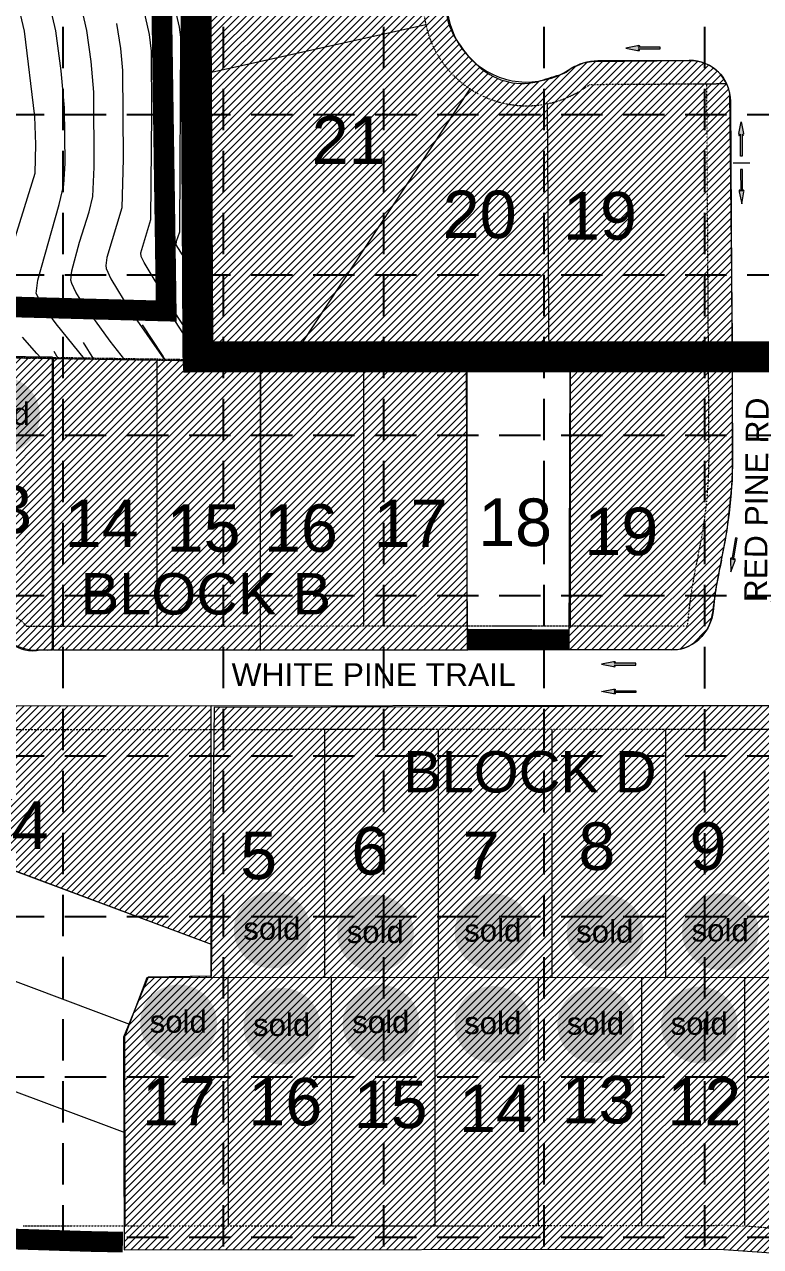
# Model space of a CAD drawing. Extents: x 218174 to 221286, y 216036 to 221010.
# Drawn here: x 219556 to 219912, y 217898 to 218489 of the extents above; entities that cross this region are included whole.
import ezdxf
from ezdxf.enums import TextEntityAlignment as Align

# ---------------------------------------------------------------- set-up
doc = ezdxf.new("R2010")
doc.units = 0
doc.header["$MEASUREMENT"] = 0
doc.linetypes.add('DASHED', pattern=[0.75, 0.5, -0.25])
doc.linetypes.add('DIVIDE', pattern=[1.25, 0.5, -0.25, 0, -0.25, 0, -0.25])
doc.layers.get('0').update_dxf_attribs({"lineweight": 0})
for name, color, linetype, lineweight in [('1 ARROWS', 7, 'Continuous', 0), ('1 BLOCK NUMBERS', 7, 'Continuous', 0), ('1 CURB LINE', 7, 'Continuous', 0), ('1 LOT NUMBERS', 7, 'Continuous', 0), ('1 PHASE LINES', 7, 'Continuous', 0), ('1 STREET NAMES', 7, 'Continuous', 0), ('1 TOPO', 42, 'Continuous', 0), ('25', 7, 'Continuous', 0), ('PH.2-27', 7, 'Continuous', 0), ('PH.2-29', 7, 'Continuous', 0), ('PH.3-29', 7, 'Continuous', 0), ('PH.5-27', 7, 'Continuous', 0), ('PH.5-29', 7, 'Continuous', 0)]:
    doc.layers.add(name, color=color, linetype=linetype, lineweight=lineweight)
for name, color, linetype in [('1 EROSION BLANKETS', 84, 'Continuous'), ('1 LIMITS OF DISTURBANCE', 1, 'DASHED'), ('1 SODDED LOT', 2, 'Continuous'), ('1 SOLD LOT', 7, 'Continuous'), ('BASE', 7, 'Continuous'), ('GRID', 251, 'DASHED')]:
    doc.layers.add(name, color=color, linetype=linetype)
doc.styles.add('ryland', font='ARIAL.TTF', dxfattribs={"height": 25})
doc.styles.get("Standard").update_dxf_attribs({"font": 'ARIAL.TTF'})

# ---------------------------------------------------------------- blocks, each defined once
blk = doc.blocks.new('Sold')
h = blk.add_hatch(color=7)
h.paths.add_polyline_path([(38.78, 18.77, 1), (0.52, 18.77, 1)])
h.paths.add_polyline_path([(2.42, 10.89), (36.59, 10.89), (36.59, 27.86), (2.42, 27.86)], flags=24)
at = {"layer": 'BASE', "color": 7, "style": 'ryland'}
blk.add_text('sold', height=11.127, dxfattribs=at).set_placement((19.5, 13.9), align=Align.CENTER)

msp = doc.modelspace()

# ---------------------------------------------------------------- hatches: boundary and pattern name
at = {"layer": '1 ARROWS', "linetype": 'Continuous', "lineweight": 0}
h = msp.add_hatch(color=256, dxfattribs=at)
edge = h.paths.add_edge_path()
edge.add_line((219853.43, 218476.38), (219852.88, 218476.99))
edge.add_line((219852.88, 218476.99), (219863.46, 218476.99))
edge.add_line((219863.46, 218476.99), (219863.46, 218477.85))
edge.add_line((219863.46, 218477.85), (219852.88, 218477.85))
edge.add_line((219852.88, 218477.85), (219853.41, 218478.35))
edge.add_line((219853.41, 218478.35), (219853.42, 218478.35))
edge.add_ellipse((219852.88, 218478.4), major_axis=(-0.56, 0), ratio=0.285714, start_angle=162.81733, end_angle=304.72693)
edge.add_line((219852.56, 218478.53), (219852.56, 218478.53))
edge.add_line((219852.56, 218478.53), (219846.83, 218477.4))
edge.add_line((219846.83, 218477.4), (219852.56, 218476.22))
edge.add_line((219852.56, 218476.22), (219852.56, 218476.21))
edge.add_ellipse((219852.89, 218476.34), major_axis=(-0.56, 0), ratio=0.285714, start_angle=54.16847, end_angle=194.49672)
edge.add_line((219853.43, 218476.38), (219853.43, 218476.38))
h = msp.add_hatch(color=256, dxfattribs=at)
edge = h.paths.add_edge_path()
edge.add_line((219903.65, 218435.18), (219903.14, 218435.72))
edge.add_line((219903.14, 218435.72), (219903.19, 218425.13))
edge.add_line((219903.19, 218425.13), (219902.33, 218425.13))
edge.add_line((219902.33, 218425.13), (219902.28, 218435.71))
edge.add_line((219902.28, 218435.71), (219901.68, 218435.16))
edge.add_line((219901.68, 218435.16), (219901.68, 218435.16))
edge.add_ellipse((219901.63, 218435.7), major_axis=(-0.003, 0.56), ratio=0.285714, start_angle=54.16847, end_angle=194.49672, ccw=False)
edge.add_line((219901.5, 218436.03), (219901.51, 218436.03))
edge.add_line((219901.51, 218436.03), (219902.66, 218441.76))
edge.add_line((219902.66, 218441.76), (219903.82, 218436.03))
edge.add_ellipse((219903.69, 218435.72), major_axis=(-0.003, 0.56), ratio=0.285714, start_angle=162.81733, end_angle=304.72693, ccw=False)
edge.add_line((219903.65, 218435.18), (219903.65, 218435.18))
edge.add_line((219903.65, 218435.18), (219903.65, 218435.18))
edge.add_line((219903.65, 218435.18), (219903.65, 218435.18))
h = msp.add_hatch(color=256, dxfattribs=at)
edge = h.paths.add_edge_path()
edge.add_line((219903.81, 218408.69), (219903.31, 218408.15))
edge.add_line((219903.31, 218408.15), (219903.23, 218418.73))
edge.add_line((219903.23, 218418.73), (219902.37, 218418.73))
edge.add_line((219902.37, 218418.73), (219902.45, 218408.15))
edge.add_line((219902.45, 218408.15), (219901.84, 218408.69))
edge.add_line((219901.84, 218408.69), (219901.84, 218408.69))
edge.add_ellipse((219901.8, 218408.15), major_axis=(-0.004, 0.56), ratio=0.285714, start_angle=-14.49672, end_angle=125.83153)
edge.add_line((219901.67, 218407.82), (219901.68, 218407.82))
edge.add_line((219901.68, 218407.82), (219902.9, 218402.1))
edge.add_line((219902.9, 218402.1), (219903.99, 218407.84))
edge.add_ellipse((219903.86, 218408.16), major_axis=(-0.004, 0.56), ratio=0.285714, start_angle=235.27307, end_angle=377.18267)
edge.add_line((219903.81, 218408.69), (219903.81, 218408.69))
edge.add_line((219903.81, 218408.69), (219903.81, 218408.69))
edge.add_line((219903.81, 218408.69), (219903.81, 218408.69))
h = msp.add_hatch(color=256, dxfattribs=at)
edge = h.paths.add_edge_path()
edge.add_line((219899.66, 218230.35), (219898.97, 218229.91))
edge.add_line((219898.97, 218229.91), (219900.67, 218240.36))
edge.add_line((219900.67, 218240.36), (219899.82, 218240.49))
edge.add_line((219899.82, 218240.49), (219898.12, 218230.05))
edge.add_line((219898.12, 218230.05), (219897.72, 218230.66))
edge.add_line((219897.72, 218230.66), (219897.71, 218230.66))
edge.add_ellipse((219897.58, 218230.14), major_axis=(0.09, 0.553), ratio=0.285714, start_angle=-17.18267, end_angle=124.72693)
edge.add_line((219897.4, 218229.84), (219897.4, 218229.84))
edge.add_line((219897.4, 218229.84), (219897.6, 218224))
edge.add_line((219897.6, 218224), (219899.69, 218229.47))
edge.add_line((219899.69, 218229.47), (219899.69, 218229.47))
edge.add_ellipse((219899.61, 218229.81), major_axis=(0.09, 0.553), ratio=0.285714, start_angle=234.16847, end_angle=374.49672)
edge.add_line((219899.66, 218230.35), (219899.66, 218230.35))
h = msp.add_hatch(color=256, dxfattribs=at)
edge = h.paths.add_edge_path()
edge.add_line((219841.69, 218178.35), (219841.15, 218178.96))
edge.add_line((219841.15, 218178.96), (219851.73, 218178.96))
edge.add_line((219851.73, 218178.96), (219851.73, 218179.82))
edge.add_line((219851.73, 218179.82), (219841.15, 218179.82))
edge.add_line((219841.15, 218179.82), (219841.68, 218180.32))
edge.add_line((219841.68, 218180.32), (219841.68, 218180.32))
edge.add_ellipse((219841.15, 218180.36), major_axis=(0.56, 0), ratio=0.285714, start_angle=-17.18267, end_angle=124.72693)
edge.add_line((219840.83, 218180.5), (219840.83, 218180.49))
edge.add_line((219840.83, 218180.49), (219835.1, 218179.36))
edge.add_line((219835.1, 218179.36), (219840.83, 218178.18))
edge.add_line((219840.83, 218178.18), (219840.83, 218178.18))
edge.add_ellipse((219841.15, 218178.31), major_axis=(0.56, 0), ratio=0.285714, start_angle=234.16847, end_angle=374.49672)
edge.add_line((219841.69, 218178.35), (219841.69, 218178.35))
h = msp.add_hatch(color=256, dxfattribs=at)
edge = h.paths.add_edge_path()
edge.add_line((219841.69, 218167.15), (219841.15, 218166.54))
edge.add_line((219841.15, 218166.54), (219851.73, 218166.53))
edge.add_line((219851.73, 218166.53), (219851.73, 218165.67))
edge.add_line((219851.73, 218165.67), (219841.15, 218165.68))
edge.add_line((219841.15, 218165.68), (219841.68, 218165.18))
edge.add_line((219841.68, 218165.18), (219841.68, 218165.18))
edge.add_ellipse((219841.15, 218165.13), major_axis=(-0.56, 0), ratio=0.285714, start_angle=55.27307, end_angle=197.18267, ccw=False)
edge.add_line((219840.83, 218165), (219840.83, 218165))
edge.add_line((219840.83, 218165), (219835.1, 218166.14))
edge.add_line((219835.1, 218166.14), (219840.83, 218167.31))
edge.add_line((219840.83, 218167.31), (219840.83, 218167.32))
edge.add_ellipse((219841.15, 218167.19), major_axis=(-0.56, 0), ratio=0.285714, start_angle=165.50328, end_angle=305.83153, ccw=False)
edge.add_line((219841.69, 218167.15), (219841.69, 218167.15))
at = {"layer": '1 SODDED LOT', "linetype": 'Continuous', "lineweight": 0}
h = msp.add_hatch(dxfattribs=at)
h.set_pattern_fill('ANSI31', color=256, scale=20, style=0)
edge = h.paths.add_edge_path()
edge.add_line((219898.36, 218322.25), (219639.95, 218326.12))
edge.add_line((219639.95, 218326.12), (219639.95, 218655.64))
edge.add_line((219639.95, 218655.64), (219637.47, 218861.45))
edge.add_line((219637.47, 218861.45), (219636.27, 218991.11))
edge.add_line((219636.27, 218991.11), (219635.71, 219057.01))
edge.add_line((219635.71, 219057.01), (219744.33, 219057.51))
edge.add_arc((219744.45, 219031.69), 25.82, 42.96353, 90.26736, ccw=False)
edge.add_arc((219752.22, 219038.93), 15.2, -11.30215, 42.96353, ccw=False)
edge.add_line((219767.13, 219035.95), (219770.08, 218532.4))
edge.add_arc((219748.71, 218532.27), 21.37, -29.73673, 0.33571, ccw=False)
edge.add_arc((219823.43, 218489.59), 64.69, 150.26327, 165.63546)
edge.add_arc((219790.14, 218498.11), 30.32, 165.63546, 211.99134)
edge.add_arc((219818.75, 218515.98), 64.05, 211.99134, 228.42925)
edge.add_arc((219796.7, 218491.12), 30.82, 228.42925, 286.98259)
edge.add_arc((219636.2, 219016.67), 580.33, 286.98259, 288.06319)
edge.add_arc((219813.42, 218473.28), 8.77, 288.06319, 314.39184)
edge.add_arc((219824.18, 218462.29), 6.61, 99.19526, 134.39184, ccw=False)
edge.add_line((219823.13, 218468.81), (219826.29, 218470.19))
edge.add_line((219826.29, 218470.19), (219830.16, 218470.92))
edge.add_line((219830.16, 218470.92), (219877.98, 218471.39))
edge.add_arc((219878.17, 218452.31), 19.08, 10.28497, 90.56629, ccw=False)
edge.add_line((219896.95, 218455.72), (219898.36, 218322.25))
at = {"layer": '1 SODDED LOT', "lineweight": 0}
h = msp.add_hatch(dxfattribs=at)
h.set_pattern_fill('ANSI31', color=256, scale=20, style=0)
edge = h.paths.add_edge_path()
edge.add_line((219569.52, 218186.26), (219569.48, 218327.82))
edge.add_line((219569.48, 218327.82), (219413.57, 218329.77))
edge.add_line((219413.57, 218329.77), (219315.68, 218055.64))
edge.add_line((219315.68, 218055.64), (219438.91, 218009.74))
edge.add_line((219438.91, 218009.74), (219484.79, 218132.12))
edge.add_line((219484.79, 218132.12), (219486.46, 218138.36))
edge.add_line((219486.46, 218138.36), (219486.18, 218144.32))
edge.add_line((219486.18, 218144.32), (219484.79, 218151.11))
edge.add_arc((219521.78, 218162.54), 38.71, 44.36343, 197.1674, ccw=False)
edge.add_arc((219559.82, 218201.95), 16.13, 229.98913, 283.54598)
edge.add_line((219563.6, 218186.27), (219566.92, 218186.13))
edge.add_line((219566.92, 218186.13), (219569.52, 218186.26))
at = {"layer": '1 SODDED LOT', "linetype": 'Continuous', "lineweight": 0}
h = msp.add_hatch(dxfattribs=at)
h.set_pattern_fill('ANSI31', color=256, scale=20, style=0)
h.paths.add_polyline_path([(219569.89, 218327.23), (219669.9, 218325.73), (219669.95, 218186.06), (219592.31, 218186.11), (219569.95, 218186.1)])
at = {"layer": '1 SODDED LOT', "lineweight": 0}
h = msp.add_hatch(dxfattribs=at)
h.set_pattern_fill('ANSI31', color=256, scale=20, style=0)
h.paths.add_polyline_path([(219770.23, 218186.18), (219769.82, 218327.71), (219670.13, 218327.9), (219670.01, 218186.35)])
at = {"layer": '1 SODDED LOT', "linetype": 'Continuous', "lineweight": 0}
h = msp.add_hatch(dxfattribs=at)
h.set_pattern_fill('ANSI31', color=256, scale=20, style=0)
h.paths.add_polyline_path([(219765.11, 217737.71), (219820.46, 217737.88), (219820.37, 217869.24), (219764.73, 217869.24)])
edge = h.paths.add_edge_path()
edge.add_line((219392.92, 217776.93), (219503.19, 217735.63))
edge.add_line((219503.19, 217735.63), (219545.27, 217737.71))
edge.add_line((219545.27, 217737.71), (219544.96, 217869.2))
edge.add_line((219544.96, 217869.2), (219527.95, 217870.49))
edge.add_arc((219540.11, 218030.34), 160.31, 256.09399, 265.64935, ccw=False)
edge.add_arc((219648.69, 218468.89), 612.1, 252.67483, 256.09399, ccw=False)
edge.add_arc((219542.39, 218128.14), 255.15, 247.26312, 252.67483, ccw=False)
edge.add_arc((219437.06, 217876.79), 17.38, 67.26312, 149.28154)
edge.add_arc((219504.73, 217836.58), 96.1, 149.28154, 167.47384)
edge.add_line((219410.92, 217857.42), (219382.56, 217781.49))
edge.add_line((219382.56, 217781.49), (219392.92, 217776.93))
edge = h.paths.add_edge_path()
edge.add_line((219503.49, 217676.92), (219363, 217729.55))
edge.add_line((219363, 217729.55), (219339.35, 217666.49))
edge.add_line((219339.35, 217666.49), (219338.13, 217662.09))
edge.add_arc((219354.35, 217657.62), 16.83, 164.58606, 238.3547)
edge.add_arc((219394.99, 217723.55), 94.28, 238.3547, 259.09987)
edge.add_line((219377.16, 217630.97), (219420.13, 217614.7))
edge.add_line((219420.13, 217614.7), (219456.31, 217607.72))
edge.add_line((219456.31, 217607.72), (219486.94, 217605.85))
edge.add_line((219486.94, 217605.85), (219503.37, 217606.04))
edge.add_line((219503.37, 217606.04), (219503.49, 217676.92))
h.paths.add_polyline_path([(219603.44, 217617.61), (219603.39, 217737.55), (219653.3, 217737.67), (219653.59, 217606.34), (219603.62, 217606.22)])
edge = h.paths.add_edge_path()
edge.add_line((219852.91, 217617.61), (219855.3, 217737.66))
edge.add_line((219855.3, 217737.66), (219875.21, 217737.83))
edge.add_line((219875.21, 217737.83), (219897.6, 217737.8))
edge.add_line((219897.6, 217737.8), (219935.79, 217732.25))
edge.add_line((219935.79, 217732.25), (219947.04, 217729.87))
edge.add_line((219947.04, 217729.87), (219930.2, 217615.47))
edge.add_arc((219912.3, 217618.1), 18.09, 260.36506, 351.6306, ccw=False)
edge.add_arc((219833.22, 217152.27), 454.41, 80.36506, 85.7845)
edge.add_arc((219831.69, 217131.48), 475.26, 85.7845, 87.49857)
edge.add_line((219852.43, 217606.28), (219852.91, 217617.61))
edge = h.paths.add_edge_path()
edge.add_line((220000.05, 218320.76), (219925.43, 218320.76))
edge.add_line((219925.43, 218320.76), (219925.43, 218269.99))
edge.add_line((219925.43, 218269.99), (219923.45, 218248.1))
edge.add_line((219923.45, 218248.1), (219920.53, 218229.56))
edge.add_line((219920.53, 218229.56), (219917.73, 218215.01))
edge.add_line((219917.73, 218215.01), (219916.65, 218207.99))
edge.add_line((219916.65, 218207.99), (219916.5, 218205.03))
edge.add_line((219916.5, 218205.03), (219917.35, 218200.28))
edge.add_arc((219934.2, 218203.32), 17.12, 190.2297, 277.50726)
edge.add_line((219936.44, 218186.35), (219975.9, 218186.62))
edge.add_arc((219975.78, 218204.53), 17.91, 270.39236, 313.40713)
edge.add_arc((220009.53, 218168.85), 31.21, 105.38671, 133.40713, ccw=False)
edge.add_line((220001.25, 218198.94), (220000.05, 218320.76))
edge = h.paths.add_edge_path()
edge.add_line((220103.91, 218319.29), (220193.12, 218318.02))
edge.add_line((220193.12, 218318.02), (220163.87, 218119.36))
edge.add_line((220163.87, 218119.36), (220042.18, 218137.39))
edge.add_line((220042.18, 218137.39), (220044.59, 218140.08))
edge.add_arc((220017.81, 218163.97), 35.88, 318.26662, 424.37278)
edge.add_line((220033.33, 218196.32), (220103.91, 218319.29))
h.paths.add_polyline_path([(220038.08, 218086.6), (220156.76, 218069.34), (220149.39, 218020.03), (220019.24, 218038.76), (220026.73, 218088.84)])
h.paths.add_polyline_path([(220135.16, 217920.92), (220004.83, 217939.7), (220019.41, 218038.78), (220149.59, 218019.96)])
h.paths.add_polyline_path([(220113.48, 217772.46), (219983.32, 217791.36), (219990.77, 217841.39), (220120.66, 217821.91)])
h = msp.add_hatch(dxfattribs=at)
h.set_pattern_fill('ANSI31', color=256, scale=20, style=0)
edge = h.paths.add_edge_path()
edge.add_line((219819.88, 218323.45), (219898.25, 218322.23))
edge.add_line((219898.25, 218322.23), (219898.26, 218279.08))
edge.add_line((219898.26, 218279.08), (219898.26, 218268.2))
edge.add_line((219898.26, 218268.2), (219895.76, 218244.08))
edge.add_line((219895.76, 218244.08), (219891.53, 218222.21))
edge.add_line((219891.53, 218222.21), (219890.02, 218214.41))
edge.add_line((219890.02, 218214.41), (219889.01, 218204.84))
edge.add_arc((219867.92, 218207.07), 21.21, 280.83509, 353.98651, ccw=False)
edge.add_line((219871.91, 218186.23), (219819.41, 218186.25))
edge.add_line((219819.41, 218186.25), (219819.88, 218323.45))
at = {"layer": '1 SODDED LOT', "lineweight": 0}
h = msp.add_hatch(dxfattribs=at)
h.set_pattern_fill('ANSI31', color=256, scale=20, style=0)
h.paths.add_polyline_path([(219646.24, 218043.97), (219646.26, 218159.19), (219537.75, 218159.09), (219526.31, 218155.53), (219519, 218146.28), (219500.99, 218098.07)])
h = msp.add_hatch(dxfattribs=at)
h.set_pattern_fill('ANSI31', color=256, scale=20, style=0)
edge = h.paths.add_edge_path()
edge.add_line((219986.11, 218159.33), (219647.71, 218158.49))
edge.add_line((219647.71, 218158.49), (219646.28, 218028.43))
edge.add_line((219646.28, 218028.43), (219615.77, 218027.95))
edge.add_line((219615.77, 218027.95), (219603.86, 217998.89))
edge.add_line((219603.86, 217998.89), (219604.16, 217896.12))
edge.add_line((219604.16, 217896.12), (219891.98, 217896.42))
edge.add_line((219891.98, 217896.42), (219926.4, 217893.96))
edge.add_line((219926.4, 217893.96), (219950.16, 217890.48))
edge.add_arc((219953.07, 217910.39), 20.12, 261.66773, 342.69122)
edge.add_line((219972.28, 217904.4), (220006.4, 218137.19))
edge.add_arc((219987.4, 218139.98), 19.2, 351.6611, 435.39415)
edge.add_line((219992.24, 218158.56), (219990.51, 218158.85))
edge.add_line((219990.51, 218158.85), (219986.11, 218159.33))

# ---------------------------------------------------------------- linework, layer by layer
at = {"layer": '1 ARROWS', "linetype": 'Continuous', "lineweight": 0}
for p, q in [((219852.56, 218478.53), (219846.83, 218477.4)), ((219846.83, 218477.4), (219852.56, 218476.22)), ((219852.56, 218478.53), (219852.56, 218478.53)), ((219852.56, 218476.22), (219852.56, 218476.21)), ((219852.88, 218477.85), (219853.41, 218478.35)), ((219863.46, 218477.85), (219852.88, 218477.85)), ((219853.43, 218476.38), (219852.88, 218476.99)), ((219852.88, 218476.99), (219863.46, 218476.99)), ((219853.41, 218478.35), (219853.42, 218478.35)), ((219853.43, 218476.38), (219853.43, 218476.38)), ((219863.46, 218476.99), (219863.46, 218477.85)), ((219901.51, 218436.03), (219902.66, 218441.76)), ((219902.66, 218441.76), (219903.82, 218436.03)), ((219901.5, 218436.03), (219901.51, 218436.03)), ((219902.28, 218435.71), (219901.68, 218435.16)), ((219901.68, 218435.16), (219901.68, 218435.16)), ((219902.33, 218425.13), (219902.28, 218435.71)), ((219903.65, 218435.18), (219903.14, 218435.72)), ((219903.14, 218435.72), (219903.19, 218425.13)), ((219903.65, 218435.18), (219903.65, 218435.18)), ((219903.65, 218435.18), (219903.65, 218435.18)), ((219903.65, 218435.18), (219903.65, 218435.18)), ((219898.78, 218421.93), (219906.78, 218421.94)), ((219903.19, 218425.13), (219902.33, 218425.13)), ((219903.23, 218418.73), (219902.37, 218418.73)), ((219902.37, 218418.73), (219902.45, 218408.15)), ((219903.31, 218408.15), (219903.23, 218418.73)), ((219901.67, 218407.82), (219901.68, 218407.82)), ((219901.68, 218407.82), (219902.9, 218402.1)), ((219902.45, 218408.15), (219901.84, 218408.69)), ((219901.84, 218408.69), (219901.84, 218408.69)), ((219902.9, 218402.1), (219903.99, 218407.84)), ((219903.81, 218408.69), (219903.31, 218408.15)), ((219903.81, 218408.69), (219903.81, 218408.69)), ((219903.81, 218408.69), (219903.81, 218408.69)), ((219903.81, 218408.69), (219903.81, 218408.69)), ((219899.82, 218240.49), (219898.12, 218230.05)), ((219898.97, 218229.91), (219900.67, 218240.36)), ((219900.67, 218240.36), (219899.82, 218240.49)), ((219897.72, 218230.66), (219897.71, 218230.66)), ((219898.12, 218230.05), (219897.72, 218230.66)), ((219897.4, 218229.84), (219897.4, 218229.84)), ((219897.4, 218229.84), (219897.6, 218224)), ((219897.6, 218224), (219899.69, 218229.47)), ((219899.66, 218230.35), (219898.97, 218229.91)), ((219899.66, 218230.35), (219899.66, 218230.35)), ((219899.69, 218229.47), (219899.69, 218229.47)), ((219840.83, 218180.49), (219835.1, 218179.36)), ((219835.1, 218179.36), (219840.83, 218178.18)), ((219840.83, 218180.5), (219840.83, 218180.49)), ((219840.83, 218178.18), (219840.83, 218178.18)), ((219841.15, 218179.82), (219841.68, 218180.32)), ((219851.73, 218179.82), (219841.15, 218179.82)), ((219841.69, 218178.35), (219841.15, 218178.96)), ((219841.15, 218178.96), (219851.73, 218178.96)), ((219841.68, 218180.32), (219841.68, 218180.32)), ((219841.69, 218178.35), (219841.69, 218178.35)), ((219851.73, 218178.96), (219851.73, 218179.82)), ((219835.1, 218166.14), (219840.83, 218167.31)), ((219840.83, 218165), (219835.1, 218166.14)), ((219840.83, 218167.31), (219840.83, 218167.32)), ((219841.69, 218167.15), (219841.15, 218166.54)), ((219841.15, 218166.54), (219851.73, 218166.53)), ((219851.73, 218165.67), (219841.15, 218165.68)), ((219841.15, 218165.68), (219841.68, 218165.18)), ((219841.69, 218167.15), (219841.69, 218167.15)), ((219851.73, 218166.53), (219851.73, 218165.67)), ((219840.83, 218165), (219840.83, 218165)), ((219841.68, 218165.18), (219841.68, 218165.18))]:
    msp.add_line(p, q, dxfattribs=at)
for centre, major_axis, start_param, end_param in [((219852.88, 218478.4), (-0.56, 0), 2.841698, 5.318488), ((219852.89, 218476.34), (-0.56, 0), 0.945418, 3.394608), ((219901.63, 218435.7), (-0.003, 0.56), 0.945418, 3.394608), ((219903.69, 218435.72), (-0.003, 0.56), 2.841698, 5.318488), ((219901.8, 218408.15), (-0.004, 0.56), -0.253015, 2.196174), ((219903.86, 218408.16), (-0.004, 0.56), 4.10629, 6.58308), ((219897.58, 218230.14), (0.09, 0.553), -0.299894, 2.176896), ((219899.61, 218229.81), (0.09, 0.553), 4.087011, 6.536201), ((219841.15, 218180.36), (0.56, 0), -0.299894, 2.176896), ((219841.15, 218178.31), (0.56, 0), 4.087011, 6.536201)]:
    msp.add_ellipse(centre, major_axis=major_axis, ratio=0.285714, start_param=start_param, end_param=end_param, dxfattribs=at)
at = {"layer": '1 ARROWS', "linetype": 'Continuous', "lineweight": 0, "extrusion": (0, 0, -1)}
for centre, start_param, end_param in [((219841.15, 218167.19), 0.945418, 3.394608), ((219841.15, 218165.13), 2.841698, 5.318488)]:
    msp.add_ellipse(centre, major_axis=(-0.56, 0), ratio=0.285714, start_param=start_param, end_param=end_param, dxfattribs=at)
at = {"layer": '1 ARROWS', "linetype": 'Continuous', "lineweight": 0}
for p in [(219853.41, 218478.35), (219897.72, 218230.66), (219841.68, 218180.32), (219841.68, 218165.18)]:
    msp.add_point(p, dxfattribs=at)
at = {"layer": '1 CURB LINE', "color": 7, "linetype": 'Continuous', "lineweight": 0}
for p, q in [((219877.45, 218471.43), (219833.27, 218471.16)), ((219898.6, 218281.94), (219897.57, 218451.55)), ((219868.89, 218186.31), (219562.44, 218186.11)), ((219986.65, 218159.39), (219537.75, 218159.09))]:
    msp.add_line(p, q, dxfattribs=at)
for centre, radius, start, end in [((219798.89, 218499.46), 38.5, 147.75496, 302.94048), ((219833.42, 218446.16), 25, 90.34779, 122.94048), ((219877.57, 218451.43), 20, 0.34779, 90.34777), ((219662.1, 218280.51), 236.5, 347.58314, 0.34779), ((220150.41, 218173), 263.5, 167.58314, 173.2514), ((219868.87, 218206.31), 20, 270.03766, 353.2514), ((219562.42, 218211.11), 25, 229.83618, 270.03766)]:
    msp.add_arc(centre, radius, start, end, dxfattribs=at)
at = {"layer": '1 EROSION BLANKETS', "linetype": 'Continuous', "lineweight": 0, "const_width": 10, "flags": 128}
msp.add_lwpolyline([(219770.1, 218191.47), (219819.42, 218191.21)], dxfattribs=at)
at = {"layer": '1 EROSION BLANKETS', "lineweight": 0, "const_width": 10, "flags": 128}
msp.add_lwpolyline([(219603.56, 217899.8), (219587.31, 217900.13), (219550.94, 217901.3), (219525.54, 217902.94), (219501.28, 217906.87), (219469.17, 217917.12), (219454.26, 217922.94), (219449.37, 217927.36), (219447.51, 217931.32), (219446.81, 217935.74), (219447.96, 217942.81), (219495.95, 218070.66), (219505.63, 218096.31)], dxfattribs=at)
at = {"layer": '1 LIMITS OF DISTURBANCE', "lineweight": 0, "ltscale": 50, "const_width": 10, "flags": 128}
msp.add_lwpolyline([(218444.48, 220364.21), (219055.86, 220366.68), (219055.86, 220772.77), (219285.09, 220772.77), (219285.09, 220791.73), (219318.86, 220791.73), (219318.86, 220759.52), (219391.6, 220758.44), (220987.67, 220731.11), (220986.72, 220286.81), (221023.27, 220286.81), (221023.27, 220226.92), (220988.46, 220226.92), (220988.46, 219086.78), (220977.79, 219041.68, 0.030001), (220966.36, 218975.98, 0.037041), (220958.74, 218777.01, -0.010186), (220966.04, 218302.62), (220199.58, 218302.62), (219982.39, 216800.02), (219977.59, 216762.84), (218877.47, 216761.93), (218945.29, 216986.66), (218954.77, 217018.06), (218971.37, 217065.45), (218954.8, 217122.23), (218977.98, 217150.64), (218953.28, 217263.47), (219000.17, 217274.27), (219042.08, 217384.33), (219013.34, 217433.37), (219061.23, 217463.28), (219069.38, 217505.31), (219032.49, 217553.62), (219010.69, 217581.68), (219077.04, 217902.02), (219154.34, 217909.69), (219184.19, 217879.87), (219210.36, 217907.07), (219196.66, 217984.86), (219196.27, 218037.76), (219218.31, 218088.12), (219287.6, 218144.45), (219303.46, 218163.23), (219276.22, 218217), (219308.55, 218249.65), (219362.55, 218227.74), (219407.83, 218356.01), (219624.54, 218350.18), (219618.32, 218768.33), (219580.03, 218772.49), (219581.69, 218810.76), (219618.32, 218809.92), (219616.56, 219036.75), (219553.42, 219045.16), (219530.27, 218997.84), (219491.33, 219015.72), (219509.22, 219059.88), (219452.39, 219092.48), (219322.88, 218925.19), (219168.58, 218724.48), (219101.4, 218550.2), (219137.97, 218518.16), (219105.87, 218463.43), (219082.64, 218238.56), (218854.72, 217964.36), (218635.51, 218283.53), (218444.62, 218285.59), (218423.58, 220363.65)], format="xyb", dxfattribs=at)
at = {"layer": '1 PHASE LINES', "color": 0, "linetype": 'Continuous', "lineweight": 0, "const_width": 15, "flags": 128}
msp.add_lwpolyline([(219640.27, 218320.71), (219639.85, 218328.49), (219635.95, 219056.74), (219647.99, 219163.5), (219681.17, 219248.65), (219712.04, 219299.33), (219762.79, 219356.64), (219808.6, 219392.94), (219905, 219444.99), (219946.9, 219514.43), (219940.66, 220515.36), (219838.47, 220514.44), (219838.47, 220505.19), (219787.6, 220505.19), (219787.6, 220514.44), (219764.48, 220514.44), (219764.51, 220564.53), (219774.82, 220564.64), (219774.82, 220735.55)], dxfattribs=at)
at = {"layer": '1 PHASE LINES', "linetype": 'Continuous', "lineweight": 0, "const_width": 15, "flags": 128}
msp.add_lwpolyline([(219636.23, 218328), (220953.83, 218328)], dxfattribs=at)
at = {"layer": '1 SODDED LOT', "linetype": 'Continuous', "lineweight": 0, "flags": 128}
for points in [[(219898.36, 218322.25), (219639.95, 218326.12), (219639.95, 218655.64), (219637.47, 218861.45), (219636.27, 218991.11), (219635.71, 219057.01), (219744.33, 219057.51, -0.209384), (219763.34, 219049.29, -0.241305), (219767.13, 219035.95), (219770.08, 218532.4, -0.131974), (219767.26, 218521.67, 0.067175), (219760.77, 218505.64, 0.20507), (219764.42, 218482.05, 0.071847), (219776.25, 218468.06, 0.261195), (219805.7, 218461.64, 0.004715), (219816.14, 218464.94, 0.115388), (219819.56, 218467.01, -0.154793), (219823.13, 218468.81), (219826.29, 218470.19), (219830.16, 218470.92), (219877.98, 218471.39, -0.365361), (219896.95, 218455.72)], [(219819.88, 218323.45), (219898.25, 218322.23), (219898.26, 218279.08), (219898.26, 218268.2), (219895.76, 218244.08), (219891.53, 218222.21), (219890.02, 218214.41), (219889.01, 218204.84, -0.330483), (219871.91, 218186.23), (219819.41, 218186.25)]]:
    msp.add_lwpolyline(points, format="xyb", close=True, dxfattribs=at)
at = {"layer": '1 SODDED LOT', "lineweight": 0, "flags": 128}
for points in [[(219569.52, 218186.26), (219569.48, 218327.82), (219413.57, 218329.77), (219315.68, 218055.64), (219438.91, 218009.74), (219484.79, 218132.12), (219486.46, 218138.36), (219486.18, 218144.32), (219484.79, 218151.11, -0.78695), (219549.45, 218189.6, 0.238035), (219563.6, 218186.27), (219566.92, 218186.13)], [(219986.11, 218159.33), (219647.71, 218158.49), (219646.28, 218028.43), (219615.77, 218027.95), (219603.86, 217998.89), (219604.16, 217896.12), (219891.98, 217896.42), (219926.4, 217893.96), (219950.16, 217890.48, 0.369036), (219972.28, 217904.4), (220006.4, 218137.19, 0.382528), (219992.24, 218158.56), (219990.51, 218158.85)]]:
    msp.add_lwpolyline(points, format="xyb", close=True, dxfattribs=at)
at = {"layer": '1 SODDED LOT', "linetype": 'Continuous', "lineweight": 0, "flags": 128}
msp.add_lwpolyline([(219569.89, 218327.23), (219669.9, 218325.73), (219669.95, 218186.06), (219592.31, 218186.11), (219569.95, 218186.1)], close=True, dxfattribs=at)
at = {"layer": '1 SODDED LOT', "lineweight": 0, "flags": 128}
for points in [[(219770.23, 218186.18), (219769.82, 218327.71), (219670.13, 218327.9), (219670.01, 218186.35)], [(219646.24, 218043.97), (219646.26, 218159.19), (219537.75, 218159.09), (219526.31, 218155.53), (219519, 218146.28), (219500.99, 218098.07)]]:
    msp.add_lwpolyline(points, close=True, dxfattribs=at)
at = {"layer": '1 TOPO', "color": 5, "linetype": 'Continuous', "lineweight": 0}
for points in [[(219639.7, 218365.88), (219629.35, 218382.21), (219629.49, 218383.92), (219631.05, 218388.53), (219631.6, 218482.73), (219630.87, 218487.54), (219628.34, 218498.66), (219627.23, 218591.45), (219626.59, 218616.58), (219625.51, 218636.16), (219624.77, 218642.87), (219623.45, 218645.28), (219620.5, 218648.21), (219605.24, 218659.63), (219603.72, 218661.33), (219603.31, 218662.5), (219603.96, 218664.4), (219612.68, 218731.63), (219621.65, 218861.3), (219627.58, 218930.45), (219629.66, 218948.25), (219631.75, 218951.29), (219635.44, 218955.25), (219636.11, 218956.18)], [(219604.45, 218326.66), (219597.34, 218335.57), (219584.02, 218354.14), (219580.83, 218359.35), (219578.82, 218363.58), (219578.42, 218365.15), (219578.78, 218369.6), (219582.52, 218383.45), (219587.2, 218398.17), (219589.07, 218405.63), (219589.65, 218419.7), (219589.43, 218455.99), (219588.16, 218470.86), (219586.09, 218485.82), (219563.53, 218584.92), (219563.38, 218588.21), (219553.01, 218607.53)], [(219584.98, 218327), (219571.3, 218344.04), (219564.12, 218353.7), (219561.54, 218358.64), (219562.39, 218365.17), (219572.73, 218401.71), (219575.06, 218411.22), (219575.61, 218421.64), (219575.35, 218448.55), (219573.66, 218466.38), (219571.06, 218485.69), (219556.93, 218546.96), (219556.24, 218553.59), (219556.97, 218577.05), (219556.53, 218581.42), (219556.08, 218582.86), (219553.68, 218586.22)], [(219639.9, 218332.62), (219639.07, 218333.82), (219624.79, 218355.4), (219613.77, 218373.63), (219612.37, 218376.52), (219612.26, 218378.42), (219617.09, 218394.44), (219617.63, 218445.98), (219617.45, 218475.89), (219616.49, 218483.98), (219607.01, 218525.33)], [(219548.58, 218376.34), (219561.05, 218416.81), (219561.52, 218430.76), (219561.01, 218444.33), (219556.03, 218485.57), (219550.8, 218507.59)], [(219600.41, 218489.23), (219602.38, 218477.2), (219603.43, 218466.55), (219603.67, 218423.79), (219603.08, 218400.04), (219595.83, 218376.15), (219595.25, 218372.2), (219595.4, 218370.83), (219597.65, 218365.72), (219606.99, 218350.58), (219623.37, 218327.1), (219624, 218326.32)], [(219624.22, 218326.32), (219622.69, 218328.78), (219613.03, 218343.57)], [(219639.92, 218328.24), (219627.29, 218347.88)], [(219563.98, 218327.37), (219561.89, 218329.58), (219554.92, 218337.59)], [(219589.51, 218326.92), (219584.5, 218334.94)], [(219572.27, 218327.22), (219570.24, 218330.63)]]:
    msp.add_lwpolyline(points, dxfattribs=at)
at = {"layer": '25', "color": 7, "linetype": 'DASHED', "lineweight": 0}
msp.add_line((219337.42, 218331.43), (219898.36, 218322.64), dxfattribs=at)
msp.add_lwpolyline([(219639.94, 218326.2), (219635.57, 219045.57), (219635.57, 219046)], dxfattribs=at)
at = {"layer": 'GRID', "color": 253, "linetype": 'DASHED', "ltscale": 40}
for p, q in [((219574.62, 216427.73), (219574.62, 220928.3)), ((219652.21, 216427.72), (219652.21, 220928.3)), ((219729.8, 216427.71), (219729.8, 220928.3)), ((219807.4, 216427.7), (219807.4, 220928.3)), ((219884.99, 216427.68), (219884.99, 220928.3)), ((218255.54, 218445.33), (221204.07, 218445.33)), ((218255.54, 218367.74), (221204.07, 218367.74)), ((218255.54, 218290.14), (221204.07, 218290.14)), ((218255.54, 218212.55), (221204.07, 218212.55)), ((218255.54, 218134.96), (221204.07, 218134.96)), ((218255.54, 218057.36), (221204.07, 218057.36)), ((218255.54, 217979.77), (221204.07, 217979.77)), ((218255.54, 217902.18), (221204.07, 217902.18))]:
    msp.add_line(p, q, dxfattribs=at)
at = {"layer": 'PH.2-27', "color": 7, "linetype": 'DIVIDE', "lineweight": 0}
msp.add_line((219895.62, 218460.04), (219829.13, 218459.64), dxfattribs=at)
msp.add_arc((219798.89, 218499.46), 50, 143.47789, 307.21769, dxfattribs=at)
at = {"layer": 'PH.2-29', "color": 7, "linetype": 'Continuous', "lineweight": 0}
for p, q in [((219639.94, 218326.2), (219635.57, 219045.57)), ((219750.08, 218488.62), (219639.1, 218463.98)), ((219771.34, 218457.73), (219684.05, 218325.52)), ((219809.78, 218323.61), (219809.01, 218450.49)), ((219898.35, 218322.26), (219639.94, 218326.2))]:
    msp.add_line(p, q, dxfattribs=at)
at = {"layer": 'PH.3-29', "color": 7, "linetype": 'Continuous', "lineweight": 0}
msp.add_line((219639.94, 218326.2), (219635.57, 219045.57), dxfattribs=at)
at = {"layer": 'PH.5-27', "color": 7, "linetype": 'DIVIDE', "lineweight": 0}
for p, q in [((219887.1, 218281.87), (219886.02, 218459.98)), ((219876.53, 218197.82), (219557.15, 218197.61)), ((219996.49, 218147.9), (219531.87, 218147.59)), ((219555.37, 217907.61), (219889.82, 217907.83))]:
    msp.add_line(p, q, dxfattribs=at)
for points in [[(219211.06, 217864.22), (219233.15, 217909.6), (219218.52, 217938.45), (219212.74, 217975.36), (219213.87, 218024.99), (219222.41, 218056.99), (219250.39, 218099.66), (219313.06, 218140.5), (219326.96, 218166.07), (219320.91, 218181.39), (219308.61, 218191.24), (219308.25, 218204.61), (219323.84, 218222.32), (219346.88, 218283.52), (219349.45, 218304.37), (219337.42, 218331.43), (219532.29, 218327.83), (219898.34, 218322.26)], [(219898.35, 218322.26), (219898.44, 218322.26)]]:
    msp.add_lwpolyline(points, dxfattribs=at)
for centre, radius, start, end in [((219662.1, 218280.51), 225, 347.58314, 0.34779), ((220150.41, 218173), 275, 167.58314, 174.82175), ((219521.47, 218162.58), 50, 44.46465, 205.03662), ((219890, 217632.83), 275, 81.69516, 90.03766)]:
    msp.add_arc(centre, radius, start, end, dxfattribs=at)
at = {"layer": 'PH.5-29', "color": 7, "linetype": 'Continuous', "lineweight": 0}
for p, q in [((219532.29, 218327.83), (219718.49, 218325)), ((219569.89, 218327.26), (219569.98, 218197.62)), ((219619.9, 218326.5), (219619.98, 218197.65)), ((219669.89, 218325.74), (219669.98, 218197.68)), ((219718.49, 218325), (219886.85, 218322.44)), ((219719.89, 218324.98), (219719.98, 218197.71)), ((219769.89, 218324.22), (219769.98, 218197.75)), ((219819.89, 218323.46), (219819.98, 218197.78)), ((219701.26, 218027.7), (219701.18, 218147.7)), ((219756.26, 218027.74), (219756.18, 218147.74)), ((219811.26, 218027.77), (219811.18, 218147.77)), ((219866.26, 218027.81), (219866.18, 218147.81)), ((219646.26, 218027.67), (219646.18, 218147.67)), ((219511.88, 218094.23), (219646.25, 218043.9)), ((219494.34, 218047.41), (219606.72, 218005.31)), ((219615.08, 218027.64), (219604.39, 217999.11)), ((219978.97, 218027.88), (219615.08, 218027.64)), ((219654.37, 218027.67), (219654.45, 217907.67)), ((219704.37, 218027.7), (219704.45, 217907.7)), ((219754.37, 218027.74), (219754.45, 217907.74)), ((219804.37, 218027.77), (219804.45, 217907.77)), ((219854.37, 218027.8), (219854.45, 217907.8)), ((219904.45, 217907.84), (219904.37, 218027.83)), ((219476.8, 218000.59), (219604.42, 217952.78)), ((219604.39, 217999.11), (219604.45, 217907.64))]:
    msp.add_line(p, q, dxfattribs=at)

# ---------------------------------------------------------------- block references
at = {"layer": '1 SOLD LOT', "lineweight": 0, "yscale": 0.969569999986561, "zscale": 0.9695699999999999}
for p, xscale in [((219525.79, 218281.62), 0.9695700000156648), ((219656.72, 218032.59), 0.969569999986561), ((219706.71, 218031.02), 0.969569999986561), ((219763.57, 218031.69), 0.969569999986561), ((219817.74, 218031.2), 0.969569999986561), ((219873.53, 218031.78), 0.969569999986561), ((219611.44, 217987.63), 0.969569999986561), ((219709.38, 217987.42), 0.969569999986561), ((219763.55, 217986.92), 0.969569999986561), ((219661.43, 217986.05), 0.969569999986561), ((219813.2, 217986.72), 0.969569999986561), ((219863.41, 217986.66), 0.969569999986561)]:
    msp.add_blockref('Sold', p, dxfattribs=dict(at, xscale=xscale))

# ---------------------------------------------------------------- texts
at = {"layer": '1 BLOCK NUMBERS', "color": 7, "linetype": 'Continuous', "lineweight": 0}
for s, p in [('BLOCK B', (219583.13, 218213.41)), ('BLOCK D', (219739.11, 218127.31))]:
    msp.add_text(s, height=20, dxfattribs=at).set_placement(p, align=Align.MIDDLE_LEFT)
at = {"layer": '1 LOT NUMBERS', "color": 7, "linetype": 'Continuous', "lineweight": 0}
for s, p in [('21', (219712.78, 218433.06)), ('20', (219776.13, 218396.95)), ('19', (219834.34, 218396.26))]:
    msp.add_text(s, height=23, dxfattribs=at).set_placement(p, align=Align.MIDDLE)
for s, p in [('13', (219523.86, 218254.19)), ('14', (219575.41, 218247.47)), ('15', (219624.72, 218245.23)), ('16', (219671.79, 218245.23)), ('17', (219724.86, 218247.52)), ('18', (219775.41, 218248.02)), ('19', (219826.8, 218243.61)), ('4', (219549.73, 218101.48)), ('6', (219714.08, 218089.11)), ('8', (219823.9, 218091.35)), ('9', (219877.69, 218091.35)), ('5', (219660.29, 218086.87)), ('7', (219767.87, 218086.87)), ('17', (219612.75, 217967.73)), ('16', (219664.27, 217967.73)), ('15', (219715.19, 217966.45)), ('13', (219815.72, 217968.69)), ('12', (219866.94, 217967.73)), ('14', (219766.09, 217964.54))]:
    msp.add_text(s, height=23, dxfattribs=at).set_placement(p, align=Align.MIDDLE_LEFT)
at = {"layer": '1 STREET NAMES', "color": 7, "linetype": 'Continuous', "lineweight": 0}
msp.add_text('RED PINE RD', height=11, rotation=89.51407, dxfattribs=at).set_placement((219909.6, 218209.32), align=Align.MIDDLE_LEFT)
msp.add_text('WHITE PINE TRAIL', height=11, dxfattribs=at).set_placement((219656.13, 218174.35), align=Align.MIDDLE_LEFT)

doc.saveas('drawing.dxf')
